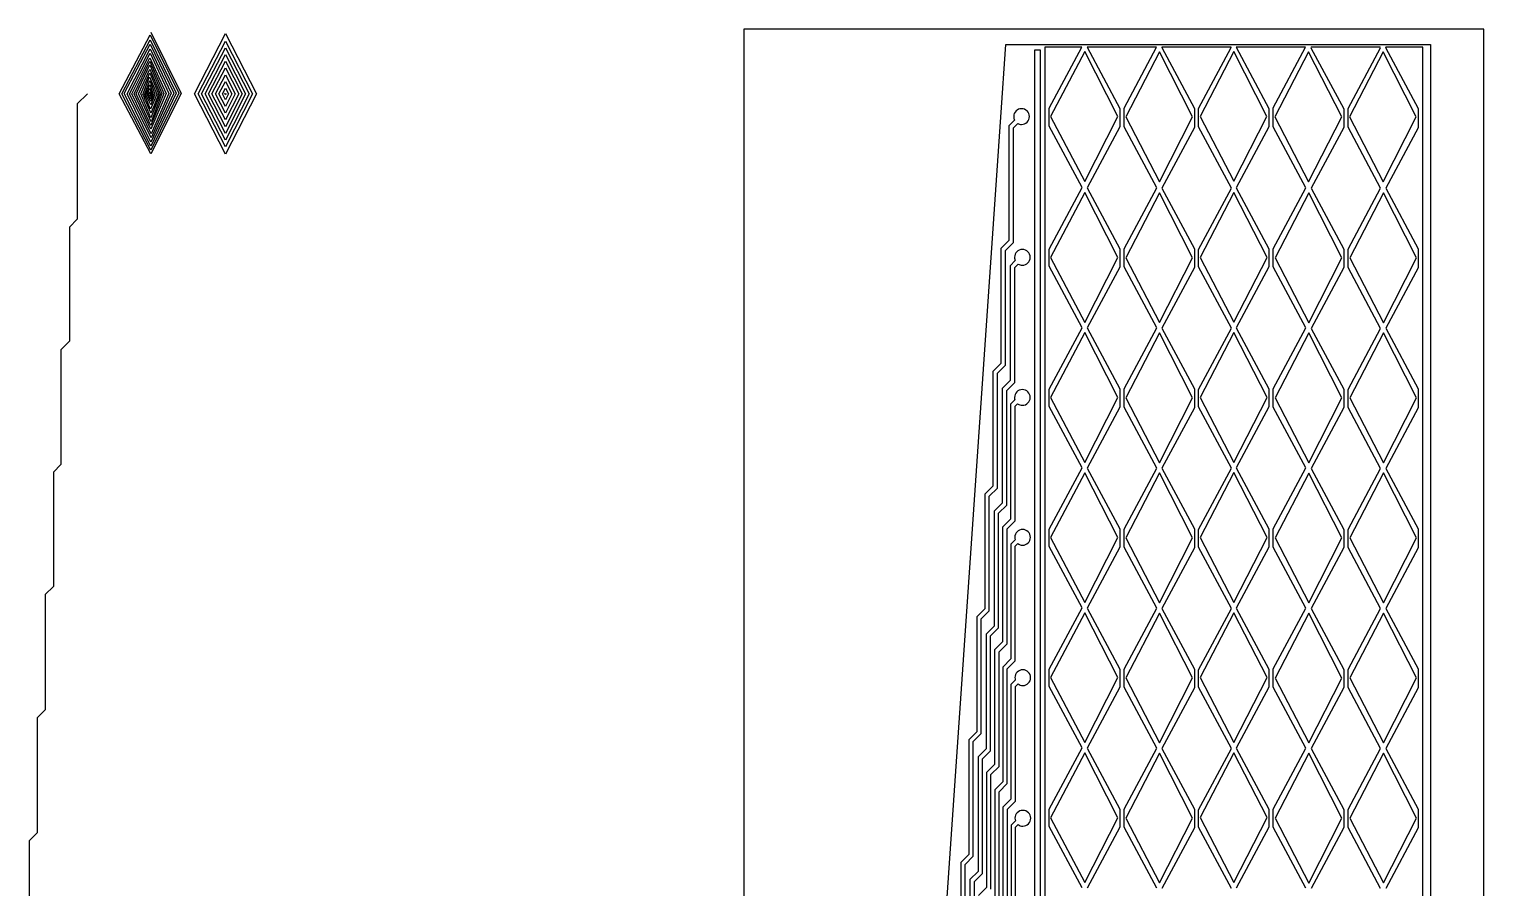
# Model space of a CAD drawing. Extents: x 3.4 to 30.4, y 32.6 to 77.6.
# Drawn here: x 4.85 to 30.4, y 62.52 to 77.6 of the extents above; entities that cross this region are included whole.
import ezdxf

# ---------------------------------------------------------------- set-up
doc = ezdxf.new("R2010")
doc.units = 0
doc.layers.add('Layer_1', color=7, linetype='CONTINUOUS')

msp = doc.modelspace()

# ---------------------------------------------------------------- linework, layer by layer
at = {"layer": 'Layer_1', "color": 7}
for points in [[(6.987933, 77.553246), (7.520105, 76.473921), (6.989742, 75.410985), (6.432861, 76.469501), (6.976995, 77.503243), (7.478589, 76.476617), (6.989496, 75.478117), (6.478163, 76.469501), (6.976483, 77.417525), (7.43171, 76.479742), (6.989496, 75.545309), (6.521254, 76.470606), (6.973168, 77.34239), (7.389724, 76.479445), (6.988714, 75.616407), (6.568766, 76.469501), (6.97387, 77.259478), (7.346632, 76.47834), (6.991952, 75.693845), (6.614068, 76.469501), (6.974273, 77.183281), (7.30354, 76.473921), (6.991952, 75.76677), (6.653845, 76.469501), (6.969853, 77.101517), (7.259343, 76.473921), (6.989742, 75.844115), (6.693623, 76.469501), (6.969182, 77.04384), (7.217635, 76.471929), (6.989742, 75.9082), (6.72898, 76.469501), (6.969853, 76.977765), (7.179789, 76.471711), (6.991952, 75.974496), (6.770967, 76.465081), (6.967643, 76.900421), (7.151061, 76.467291), (6.987532, 76.043001), (6.810744, 76.465081), (6.967643, 76.836335), (7.122333, 76.465081)], [(23.343337, 62.51584), (22.765938, 63.594481), (22.765938, 63.897742), (23.343337, 64.97652), (22.765938, 66.055161), (22.765938, 66.358286), (23.343337, 67.437063), (22.765938, 68.515704), (22.765938, 68.818965), (23.343342, 69.897743), (22.765943, 70.976384), (22.765943, 71.279645), (23.343342, 72.358423), (22.765943, 73.437064), (22.765943, 73.740188), (23.343342, 74.818966), (22.765943, 75.897607), (22.765943, 76.216182), (23.338283, 77.285525), (22.690879, 77.285525), (22.690879, 76.222471), (22.691964, 76.22042), (22.691964, 75.883388), (22.690879, 75.881324), (22.690879, 73.757266), (22.691964, 73.755203), (22.691964, 73.422819), (22.690879, 73.420755), (22.690879, 71.296835), (22.691964, 71.294771), (22.691964, 70.962113), (22.690879, 70.960076), (22.690879, 68.836018), (22.691964, 68.833954), (22.691964, 68.501433), (22.690879, 68.499396), (22.690879, 66.375338), (22.691964, 66.373275), (22.691964, 66.040891), (22.690879, 66.038827), (22.690879, 63.914769), (22.691964, 63.912706), (22.691964, 63.580185), (22.690879, 63.577989), (22.690879, 61.453932)], [(23.432078, 77.285525), (23.431522, 77.284843), (24.007143, 76.209346), (24.007143, 75.885166), (23.434256, 74.814728), (24.007143, 73.744291), (24.007143, 73.424623), (23.434256, 72.354185), (24.007143, 71.283748), (24.007143, 70.963943), (23.434256, 69.893506), (24.007143, 68.823068), (24.007143, 68.503263), (23.434256, 67.432826), (24.007143, 66.362388), (24.007143, 66.04272), (23.434256, 64.972282), (24.007143, 63.901845), (24.007143, 63.58204), (23.434256, 62.511603)], [(24.655093, 62.511602), (24.081386, 63.583543), (24.081386, 63.90034), (24.655093, 64.972281), (24.081386, 66.044223), (24.081386, 66.360883), (24.655093, 67.432825), (24.081386, 68.504766), (24.081386, 68.821563), (24.655093, 69.893505), (24.081386, 70.965446), (24.081386, 71.282243), (24.655093, 72.354184), (24.081386, 73.426126), (24.081386, 73.742786), (24.655093, 74.814727), (24.081386, 75.886669), (24.081386, 76.217959), (24.652359, 77.284841), (24.651804, 77.285524), (23.432078, 77.285525)], [(24.746983, 77.285525), (24.744112, 77.279783), (25.316726, 76.209892), (25.316726, 75.8745), (24.746847, 74.809669), (25.316726, 73.744837), (25.316726, 73.413957), (24.746847, 72.349125), (25.316726, 71.284294), (25.316726, 70.953277), (24.746847, 69.888445), (25.316726, 68.823614), (25.316726, 68.492597), (24.746847, 67.427766), (25.316726, 66.362934), (25.316726, 66.032054), (24.746847, 64.967222), (25.316726, 63.902391), (25.316726, 63.571374), (24.746847, 62.506542)], [(25.967424, 62.506542), (25.390708, 63.58409), (25.390708, 63.889675), (25.967424, 64.967222), (25.390708, 66.04477), (25.390708, 66.350218), (25.967424, 67.427766), (25.390708, 68.505313), (25.390708, 68.810898), (25.967424, 69.888445), (25.390708, 70.965993), (25.390708, 71.271578), (25.967424, 72.349125), (25.390708, 73.426673), (25.390708, 73.732121), (25.967424, 74.809669), (25.390708, 75.887216), (25.390708, 76.207294), (25.964689, 77.279783), (25.961681, 77.285525), (24.746983, 77.285525)], [(26.050814, 77.285525), (26.627119, 76.208935), (26.627119, 75.887899), (26.053412, 74.815821), (26.627119, 73.74388), (26.627119, 73.427356), (26.053412, 72.355278), (26.627119, 71.283337), (26.627119, 70.966677), (26.053412, 69.894598), (26.627119, 68.822657), (26.627119, 68.505997), (26.053412, 67.433918), (26.627119, 66.361977), (26.627119, 66.045454), (26.053412, 64.973375), (26.627119, 63.901434), (26.627119, 63.584774), (26.053412, 62.512695)], [(27.274126, 62.512629), (26.701102, 63.583203), (26.701102, 63.902872), (27.274126, 64.973309), (26.701102, 66.043883), (26.701102, 66.363415), (27.274126, 67.433852), (26.701102, 68.504426), (26.701102, 68.824095), (27.274126, 69.894532), (26.701102, 70.965106), (26.701102, 71.284841), (27.274126, 72.355278), (26.701102, 73.425852), (26.701102, 73.745384), (27.274126, 74.815821), (26.701102, 75.886395), (26.701102, 76.220694), (27.270983, 77.285525), (26.050814, 77.285525)], [(27.368865, 77.285525), (27.364764, 77.278415), (27.940524, 76.202645), (27.940524, 75.878875), (27.3675, 74.808164), (27.940524, 73.737454), (27.940524, 73.418332), (27.3675, 72.347621), (27.940524, 71.276911), (27.940524, 70.957652), (27.3675, 69.886942), (27.940524, 68.816231), (27.940524, 68.496973), (27.3675, 67.426262), (27.940524, 66.355551), (27.940524, 66.036429), (27.3675, 64.965718), (27.940524, 63.895008), (27.940524, 63.575886), (27.3675, 62.505175)], [(28.58847, 62.505039), (28.014898, 63.576706), (28.014898, 63.894051), (28.58847, 64.965718), (28.014898, 66.037386), (28.014898, 66.354593), (28.58847, 67.426262), (28.014898, 68.497929), (28.014898, 68.815273), (28.58847, 69.886942), (28.014898, 70.958609), (28.014898, 71.275953), (28.58847, 72.347621), (28.014898, 73.419289), (28.014898, 73.736497), (28.58847, 74.808164), (28.014898, 75.879832), (28.014898, 76.211806), (28.585734, 77.278415), (28.581898, 77.285525), (27.368865, 77.285525)], [(28.678439, 77.285525), (28.67529, 77.279646), (29.247222, 76.210986), (29.247222, 75.872996), (28.678026, 74.809395), (29.247222, 73.745794), (29.247222, 73.412453), (28.678026, 72.348852), (29.247222, 71.285251), (29.247222, 70.951773), (28.678026, 69.888172), (29.247222, 68.824571), (29.247222, 68.491093), (28.678026, 67.427492), (29.247222, 66.363891), (29.247222, 66.03055), (28.678026, 64.966949), (29.247222, 63.903348), (29.247222, 63.56987), (28.678026, 62.506269)], [(29.326522, 61.437062), (29.326522, 63.575476), (29.326522, 63.897742), (29.326522, 66.036156), (29.326522, 66.358286), (29.326522, 68.496699), (29.326522, 68.818965), (29.326522, 70.957379), (29.326522, 71.279645), (29.326522, 73.418059), (29.326522, 73.740188), (29.326522, 75.878602), (29.326522, 76.215635), (29.326522, 77.285525), (28.678439, 77.285525)], [(6.848312, 76.456242), (6.965434, 76.76341), (7.091395, 76.462871), (6.983112, 76.19548), (6.87483, 76.454032), (6.969853, 76.699325), (7.056037, 76.462871), (6.989742, 76.275035), (6.899138, 76.451822), (6.969853, 76.63082), (7.029519, 76.456242), (6.985322, 76.332491), (6.925656, 76.454032), (6.967643, 76.564524), (7.005211, 76.447403)], [(5.87598, 76.469501), (5.695877, 76.289399), (5.695877, 74.266285), (5.556104, 74.126512), (5.556104, 72.120525), (5.407769, 71.972189), (5.407769, 69.952775), (5.2767, 69.821707), (5.2767, 67.815143), (5.133036, 67.671478), (5.133036, 65.646258), (4.991668, 65.50489), (4.991668, 63.485187), (4.849105, 63.342623), (4.849105, 61.331147)], [(6.947755, 76.447403), (6.969853, 76.500439), (6.983111, 76.445193), (6.978693, 76.423094), (6.963222, 76.447402)], [(22.159011, 76.004393), (22.05961, 75.904992), (22.05961, 73.889359), (21.918234, 73.74812), (21.918234, 71.732487), (21.776995, 71.591111), (21.776995, 69.575615), (21.635619, 69.434239), (21.635619, 67.418743), (21.49438, 67.277367), (21.49438, 65.261871), (21.353004, 65.120495), (21.353004, 63.104999), (21.211765, 62.963623), (21.211765, 60.947991)], [(21.291057, 60.915192), (21.291057, 62.930825), (21.432433, 63.072064), (21.432433, 65.087697), (21.573672, 65.228936), (21.573672, 67.244568), (21.715048, 67.385808), (21.715048, 69.40144), (21.856288, 69.54268), (21.856288, 71.558312), (21.997663, 71.699552), (21.997663, 73.715185), (22.138903, 73.856561), (22.138903, 75.872057), (22.214376, 75.94753)], [(22.171043, 73.536586), (22.081486, 73.447029), (22.081486, 71.431533), (21.94011, 71.290158), (21.94011, 69.274661), (21.798871, 69.133285), (21.798871, 67.117789), (21.657495, 66.976429), (21.657495, 64.960797), (21.516256, 64.819557), (21.516256, 62.803924), (21.37488, 62.662685), (21.37488, 60.647052)], [(21.454318, 60.614237), (21.454318, 62.629734), (21.595558, 62.77111), (21.595558, 64.786606), (21.736933, 64.927982), (21.736933, 66.943477), (21.878173, 67.084853), (21.878173, 69.100486), (22.019549, 69.241726), (22.019549, 71.257358), (22.160788, 71.398598), (22.160788, 73.41423), (22.224366, 73.477672)], [(22.164889, 71.089156), (22.088459, 71.012725), (22.088459, 68.996956), (21.94722, 68.855853), (21.94722, 66.84022), (21.80598, 66.698845), (21.80598, 64.683349), (21.664604, 64.541973), (21.664604, 62.526477), (21.523365, 62.385101)], [(22.2956, 71.272234), (22.295464, 71.272234)], [(21.74418, 62.493526), (21.74418, 64.509159), (21.885419, 64.650397), (21.885419, 66.66603), (22.026795, 66.807269), (22.026795, 68.822902), (22.168034, 68.964278), (22.168034, 70.979911), (22.212197, 71.024074)], [(22.168581, 68.630919), (22.09215, 68.554489), (22.09215, 66.538993), (21.950911, 66.397617), (21.950911, 64.382121), (21.809535, 64.240745), (21.809535, 62.225249)], [(21.888974, 62.192343), (21.888974, 64.207976), (22.030213, 64.349215), (22.030213, 66.364848), (22.171589, 66.506088), (22.171589, 68.52172), (22.215752, 68.565883)], [(22.302164, 66.349258), (22.302164, 66.349398)], [(22.171589, 66.16632), (22.095158, 66.08989), (22.095158, 64.074257), (21.953919, 63.932881), (21.953919, 61.917249)], [(22.033222, 61.884431), (22.033222, 63.900063), (22.174597, 64.041303), (22.174597, 66.056936), (22.21876, 66.101099)], [(22.172683, 63.696343), (22.096252, 63.619912), (22.096252, 61.604279)], [(22.175691, 61.571329), (22.175691, 63.586961), (22.219854, 63.631124)], [(22.303257, 63.879284), (22.303258, 63.87942)]]:
    msp.add_lwpolyline(points, dxfattribs=at)
for points in [[(7.751596, 76.464707), (8.301026, 77.524559), (8.840926, 76.464707), (8.301026, 75.404729)], [(17.40104, 77.604783), (17.40104, 32.601974), (30.401884, 32.601974), (30.401884, 77.604783)], [(7.818944, 76.464699), (8.300428, 77.393484), (8.773562, 76.464699), (8.300428, 75.535803)], [(7.878988, 76.464692), (8.299896, 77.276622), (8.713502, 76.464692), (8.299896, 75.652664)], [(22.00656, 77.334063), (29.466535, 77.334063), (29.466535, 39.25266), (23.686664, 33.472789), (21.071619, 33.472789), (20.203948, 34.340461), (19.565432, 34.340461), (17.736295, 35.39654), (17.736295, 35.886573), (19.823163, 37.050395), (19.823163, 45.591881)], [(22.506434, 77.232612), (22.506434, 38.349028), (22.813797, 38.041667), (22.813797, 35.725645), (22.919624, 35.725645), (22.919624, 38.085556), (22.612261, 38.393055), (22.612261, 77.232612)], [(23.389966, 77.210052), (22.788092, 76.06961), (23.389966, 74.929168), (23.97092, 76.06961)], [(24.70241, 77.20513), (24.111202, 76.064688), (24.70241, 74.92411), (25.283364, 76.064688)], [(26.008976, 77.211282), (25.417767, 76.070841), (26.008976, 74.930399), (26.589929, 76.070841)], [(27.323336, 77.203627), (26.732127, 76.063185), (27.323336, 74.922744), (27.904289, 76.063185)], [(28.63373, 77.204857), (28.042383, 76.064416), (28.63373, 74.923974), (29.214683, 76.064416)], [(7.940043, 76.464684), (8.299354, 77.157795), (8.652432, 76.464684), (8.299354, 75.771491)], [(8.000311, 76.464677), (8.298819, 77.040499), (8.592149, 76.464677), (8.298819, 75.888786)], [(8.061445, 76.464669), (8.298277, 76.921517), (8.531, 76.464669), (8.298277, 76.007767)], [(8.122083, 76.464662), (8.297733, 76.803491), (8.470337, 76.464662), (8.297733, 76.125792)], [(8.183684, 76.464654), (8.297175, 76.683579), (8.408698, 76.464654), (8.297175, 76.245702)], [(8.243682, 76.464645), (8.296622, 76.566766), (8.348643, 76.464645), (8.296622, 76.362512)], [(8.28827, 76.464153), (8.295908, 76.478888), (8.303414, 76.464153), (8.295908, 76.449417)], [(22.281509, 76.206354)], [(23.39229, 74.733368), (22.79028, 73.592926), (23.39229, 72.452484), (23.973244, 73.592926)], [(24.704598, 74.728309), (24.113389, 73.587867), (24.704598, 72.447425), (25.285552, 73.587867)], [(26.011164, 74.734744), (25.419955, 73.594302), (26.011164, 72.45386), (26.592255, 73.594302)], [(27.325659, 74.726796), (26.73445, 73.586355), (27.325659, 72.445913), (27.906612, 73.586355)], [(28.635915, 74.728172), (28.044706, 73.58773), (28.635915, 72.447152), (29.216871, 73.58773)], [(22.295601, 73.7339)], [(23.39229, 72.272675), (22.79028, 71.132234), (23.39229, 69.991791), (23.973244, 71.132234)], [(24.704598, 72.267616), (24.113389, 71.127175), (24.704598, 69.986733), (25.285552, 71.127175)], [(26.011164, 72.274183), (25.419955, 71.133741), (26.011164, 69.9933), (26.592255, 71.133741)], [(27.325659, 72.266104), (26.73445, 71.125662), (27.325659, 69.985221), (27.906612, 71.125662)], [(28.635915, 72.26748), (28.044706, 71.127038), (28.635915, 69.986459), (29.216871, 71.127038)], [(23.39229, 69.812115), (22.79028, 68.671673), (23.39229, 67.531232), (23.973244, 68.671673)], [(24.704598, 69.806919), (24.113389, 68.666477), (24.704598, 67.526035), (25.285552, 68.666477)], [(26.011164, 69.813491), (25.419955, 68.673049), (26.011164, 67.532607), (26.592255, 68.673049)], [(27.325659, 69.805406), (26.73445, 68.664964), (27.325659, 67.524522), (27.906612, 68.664964)], [(28.635915, 69.806782), (28.044706, 68.66634), (28.635915, 67.525762), (29.216871, 68.66634)], [(22.299155, 68.814043)], [(23.39229, 67.351281), (22.79028, 66.210839), (23.39229, 65.070397), (23.973244, 66.210839)], [(24.704598, 67.346222), (24.113389, 66.20578), (24.704598, 65.065338), (25.285552, 66.20578)], [(26.011164, 67.352657), (25.419955, 66.212215), (26.011164, 65.071773), (26.592255, 66.212215)], [(27.325659, 67.344577), (26.73445, 66.204136), (27.325659, 65.063694), (27.906612, 66.204136)], [(28.635915, 67.346085), (28.044706, 66.205643), (28.635915, 65.065065), (29.216871, 66.205643)], [(23.39229, 64.890647), (22.79028, 63.750206), (23.39229, 62.609764), (23.973244, 63.750206)], [(24.704598, 64.885588), (24.113389, 63.745146), (24.704598, 62.604705), (25.285552, 63.745146)], [(26.011164, 64.892023), (25.419955, 63.751581), (26.011164, 62.611139), (26.592255, 63.751581)], [(27.325659, 64.884076), (26.73445, 63.743634), (27.325659, 62.603192), (27.906612, 63.743634)], [(28.635915, 64.885452), (28.044706, 63.74501), (28.635915, 62.604431), (29.216871, 63.74501)]]:
    msp.add_lwpolyline(points, close=True, dxfattribs=at)
for points in [[(6.987532, 76.129185), (6.980902, 76.138024), (6.848312, 76.456242), (6.848312, 76.456242)], [(6.978693, 76.381107), (6.978693, 76.389947), (6.947755, 76.447403), (6.947755, 76.447403)], [(7.005211, 76.447403), (7.005211, 76.447403), (6.978693, 76.372268), (6.978693, 76.381107)], [(7.122333, 76.465081), (7.122333, 76.465081), (6.994161, 76.120345), (6.987532, 76.129185)], [(22.281518, 76.206339), (22.205218, 76.20637), (22.143329, 76.144547), (22.143287, 76.068244)], [(22.41974, 76.06826), (22.419695, 76.144563), (22.357812, 76.206386), (22.281509, 76.206354)], [(22.143287, 76.068244), (22.143313, 76.046005), (22.148719, 76.024102), (22.159011, 76.004393)], [(22.214376, 75.94753), (22.234903, 75.936082), (22.258014, 75.930059), (22.281509, 75.930029)], [(22.281509, 75.930029), (22.357865, 75.929998), (22.419772, 75.991904), (22.41974, 76.06826)], [(22.295601, 73.733883), (22.219351, 73.733839), (22.157549, 73.672038), (22.157507, 73.595789)], [(22.157507, 73.595789), (22.157586, 73.575294), (22.162206, 73.555072), (22.171043, 73.536586)], [(22.433832, 73.595805), (22.433787, 73.672108), (22.371904, 73.733931), (22.295601, 73.7339)], [(22.295601, 73.457574), (22.371957, 73.457543), (22.433864, 73.519449), (22.433832, 73.595805)], [(22.224366, 73.477672), (22.245842, 73.46462), (22.270466, 73.457672), (22.295601, 73.457574)], [(22.295464, 71.272234), (22.219161, 71.27219), (22.157338, 71.210305), (22.15737, 71.134003)], [(22.15737, 71.134003), (22.15737, 71.118741), (22.15991, 71.103586), (22.164889, 71.089156)], [(22.433832, 71.134003), (22.433863, 71.210358), (22.371957, 71.272266), (22.2956, 71.272234)], [(22.2956, 70.995908), (22.371904, 70.995877), (22.433787, 71.0577), (22.433832, 71.134003)], [(22.212197, 71.024074), (22.236184, 71.005842), (22.265472, 70.995952), (22.2956, 70.995908)], [(22.299156, 68.813997), (22.222855, 68.813953), (22.16103, 68.752069), (22.161061, 68.675766)], [(22.437387, 68.675812), (22.437418, 68.752168), (22.375511, 68.814075), (22.299155, 68.814043)], [(22.161061, 68.675766), (22.161061, 68.660505), (22.163601, 68.64535), (22.168581, 68.630919)], [(22.215752, 68.565883), (22.239739, 68.547653), (22.269027, 68.537762), (22.299155, 68.537717)], [(22.299155, 68.537717), (22.375458, 68.537686), (22.437344, 68.599509), (22.437387, 68.675812)], [(22.302164, 66.349398), (22.225863, 66.349354), (22.164038, 66.287469), (22.164069, 66.211167)], [(22.164069, 66.211167), (22.164069, 66.195906), (22.166609, 66.180751), (22.171589, 66.16632)], [(22.440395, 66.211027), (22.440427, 66.287383), (22.37852, 66.34929), (22.302164, 66.349258)], [(22.302164, 66.072933), (22.378467, 66.072902), (22.44035, 66.134725), (22.440395, 66.211027)], [(22.21876, 66.101099), (22.242747, 66.082869), (22.272036, 66.072977), (22.302164, 66.072933)], [(22.303258, 63.87942), (22.226954, 63.879376), (22.165131, 63.817492), (22.165163, 63.741189)], [(22.165163, 63.741189), (22.165163, 63.725928), (22.167703, 63.710773), (22.172683, 63.696343)], [(22.219854, 63.631124), (22.243841, 63.612895), (22.273129, 63.603003), (22.303257, 63.602958)], [(22.441488, 63.741053), (22.441518, 63.817409), (22.379613, 63.879316), (22.303257, 63.879284)], [(22.303257, 63.602958), (22.379558, 63.602927), (22.441443, 63.66475), (22.441488, 63.741053)]]:
    msp.add_open_spline(points, degree=3, dxfattribs=at)

doc.saveas('drawing.dxf')
